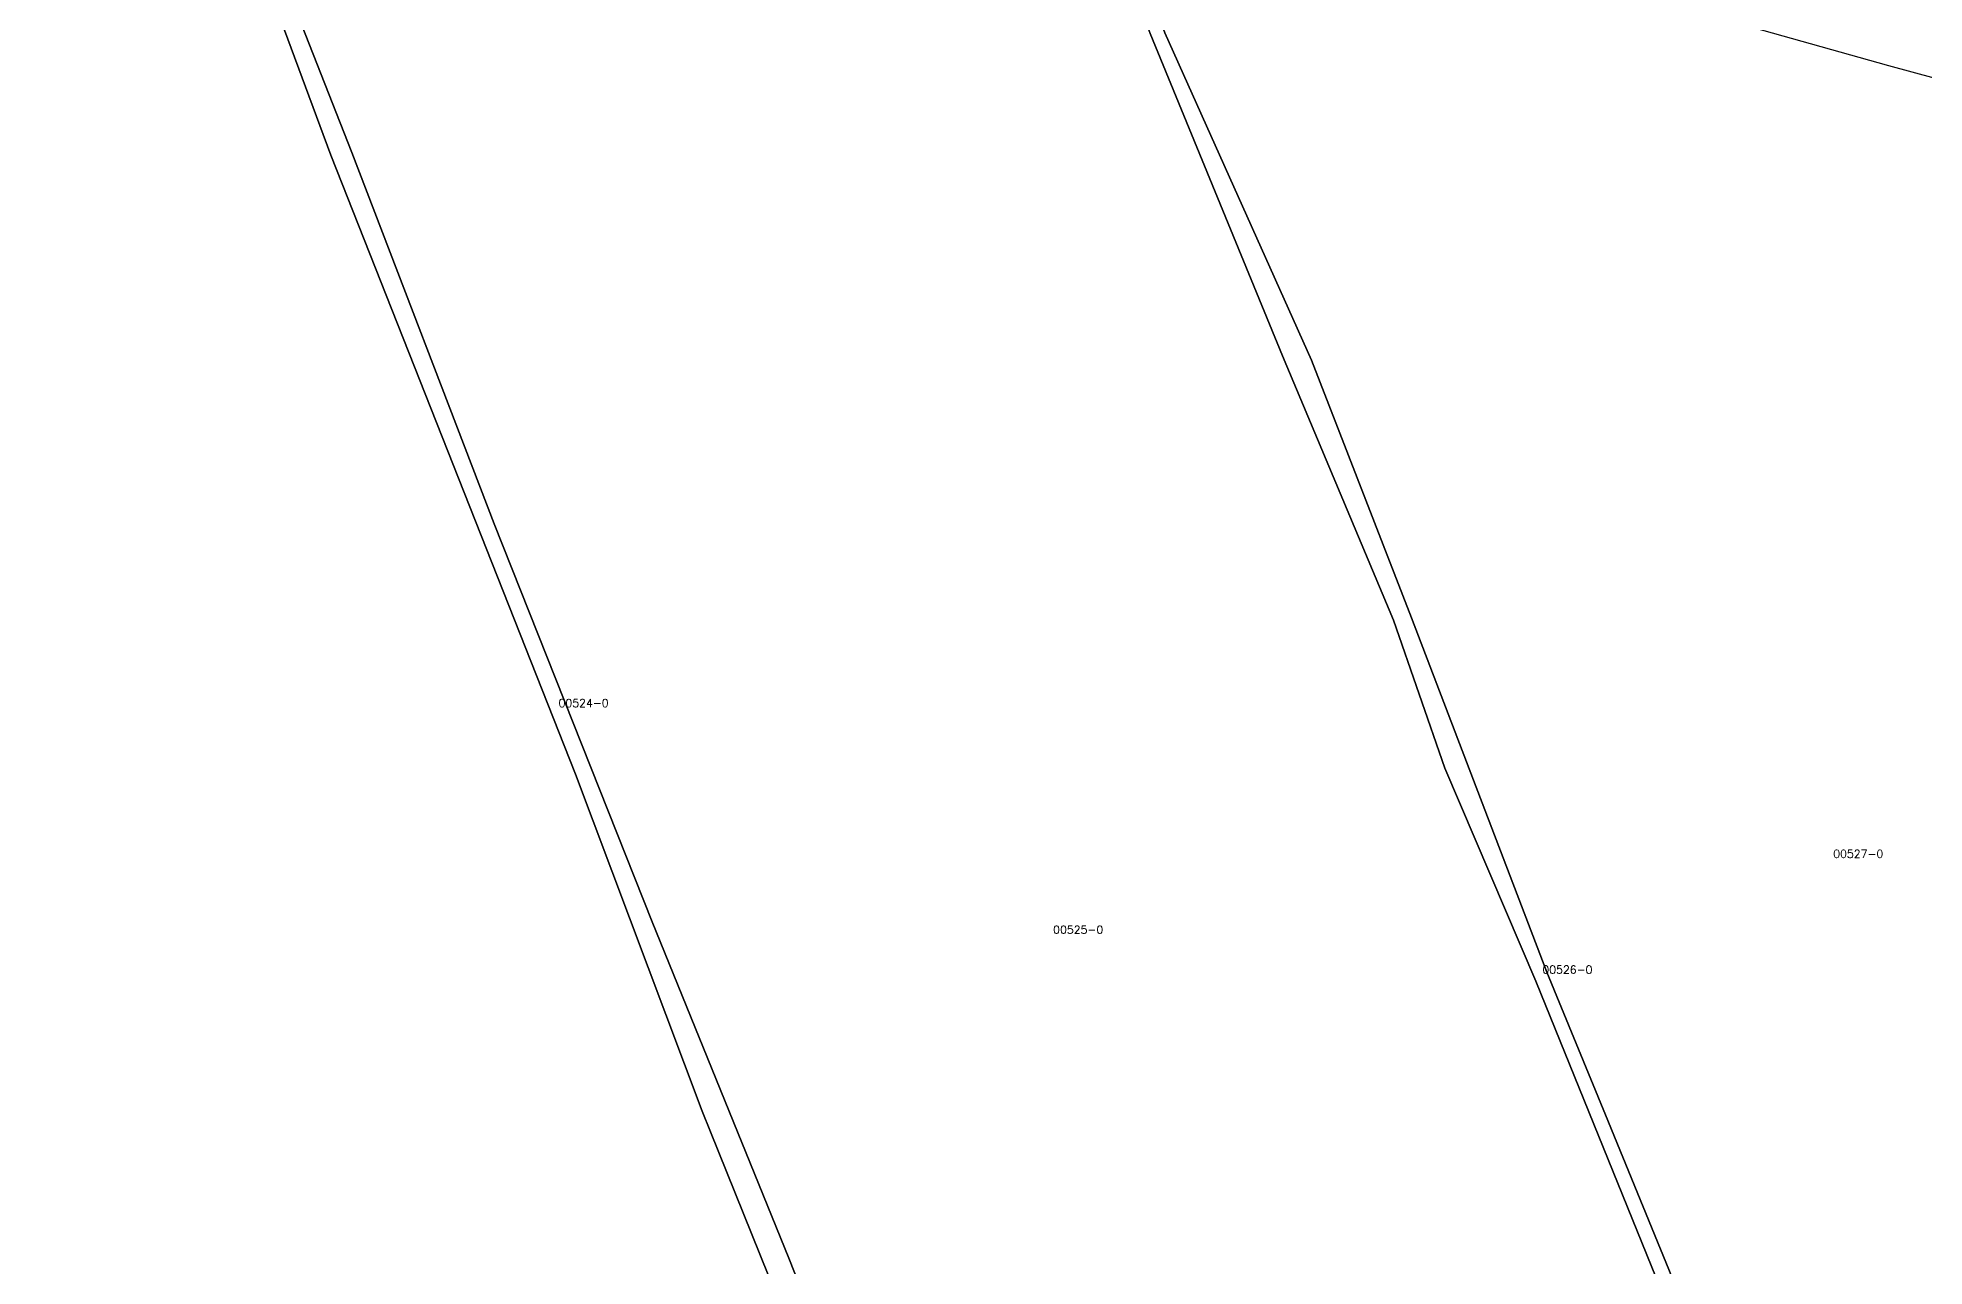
# Model space of a CAD drawing. Header units: metres. Extents: x 7423707 to 7427500, y 4706661 to 4708784.
# Drawn here: x 7425102 to 7425337.8, y 4707414.9 to 4707568.5 of the extents above; entities that cross this region are included whole.
import ezdxf

# ---------------------------------------------------------------- set-up
doc = ezdxf.new("R2010")
doc.units = ezdxf.units.M
doc.layers.add('Numrat_Parcelave', color=7, linetype='Continuous')
doc.layers.add('Parcelat_kadastrale2021', color=7, linetype='Continuous')
doc.styles.get("Standard").update_dxf_attribs({"font": 'simplex.shx'})

msp = doc.modelspace()

# ---------------------------------------------------------------- linework, layer by layer
at = {"layer": 'Parcelat_kadastrale2021'}
for points in [[(7425051.56, 4707649.91), (7425107.78, 4707632.35), (7425128.34, 4707581.77), (7425138.68, 4707553.85), (7425169.24, 4707476.47), (7425185.06, 4707434.34), (7425230.83, 4707320.87), (7425173.81, 4707312.93), (7425130.15, 4707305.68), (7425113.32, 4707345.68), (7425099.27, 4707381.39), (7425080.82, 4707429.84), (7425078.47, 4707428.81), (7425029.63, 4707552.17), (7424986.09, 4707665.02), (7424994.02, 4707667.75), (7425016.76, 4707660.86)], [(7425230.83, 4707320.87), (7425185.06, 4707434.34), (7425169.24, 4707476.47), (7425138.68, 4707553.85), (7425128.34, 4707581.77), (7425107.78, 4707632.35), (7425109.74, 4707631.74), (7425130.16, 4707582.54), (7425141.28, 4707554.19), (7425159.08, 4707507.77), (7425178.82, 4707458.01), (7425195.89, 4707415.95), (7425216.87, 4707362.9), (7425233.27, 4707321.47)], [(7425233.27, 4707321.47), (7425216.87, 4707362.9), (7425195.89, 4707415.95), (7425178.82, 4707458.01), (7425159.08, 4707507.77), (7425141.28, 4707554.19), (7425130.16, 4707582.54), (7425109.74, 4707631.74), (7425123.38, 4707628.12), (7425165.74, 4707615.9), (7425200.1, 4707605.17), (7425230.81, 4707596.42), (7425241.06, 4707569.07), (7425257.59, 4707528.76), (7425271.48, 4707495.73), (7425277.88, 4707477.2), (7425289.27, 4707450.57), (7425307.35, 4707405.97), (7425325.57, 4707359.52), (7425334.33, 4707337.31), (7425283.46, 4707329.26)], [(7425233.23, 4707595.6), (7425242.88, 4707569.15), (7425261.24, 4707528.22), (7425273.74, 4707496.01), (7425290.64, 4707451.7), (7425297.99, 4707433.88), (7425309.55, 4707405.57), (7425328.33, 4707358.25), (7425337.46, 4707338.13), (7425334.33, 4707337.31), (7425325.57, 4707359.52), (7425307.35, 4707405.97), (7425289.27, 4707450.57), (7425277.88, 4707477.2), (7425271.48, 4707495.73), (7425257.59, 4707528.76), (7425241.06, 4707569.07), (7425230.81, 4707596.42)], [(7425333.35, 4707565.07), (7425358.67, 4707558.2), (7425372.19, 4707520.97), (7425385.33, 4707487.63), (7425406.22, 4707437.77), (7425424.28, 4707390.7), (7425438.88, 4707353.04), (7425383.01, 4707344), (7425337.46, 4707338.13), (7425328.33, 4707358.25), (7425309.55, 4707405.57), (7425297.99, 4707433.88), (7425290.64, 4707451.7), (7425273.74, 4707496.01), (7425261.24, 4707528.22), (7425242.88, 4707569.15), (7425233.23, 4707595.6), (7425254.51, 4707587.97), (7425286.32, 4707578.31)]]:
    msp.add_lwpolyline(points, close=True, dxfattribs=at)

# ---------------------------------------------------------------- texts
at = {"layer": 'Numrat_Parcelave'}
for s, p in [('00524-0', (7425167.13, 4707484.85)), ('00527-0', (7425326.43, 4707466)), ('00525-0', (7425228.94, 4707456.52)), ('00526-0', (7425290.08, 4707451.52))]:
    msp.add_text(s, height=1, dxfattribs=at).set_placement(p)

doc.saveas('drawing.dxf')
